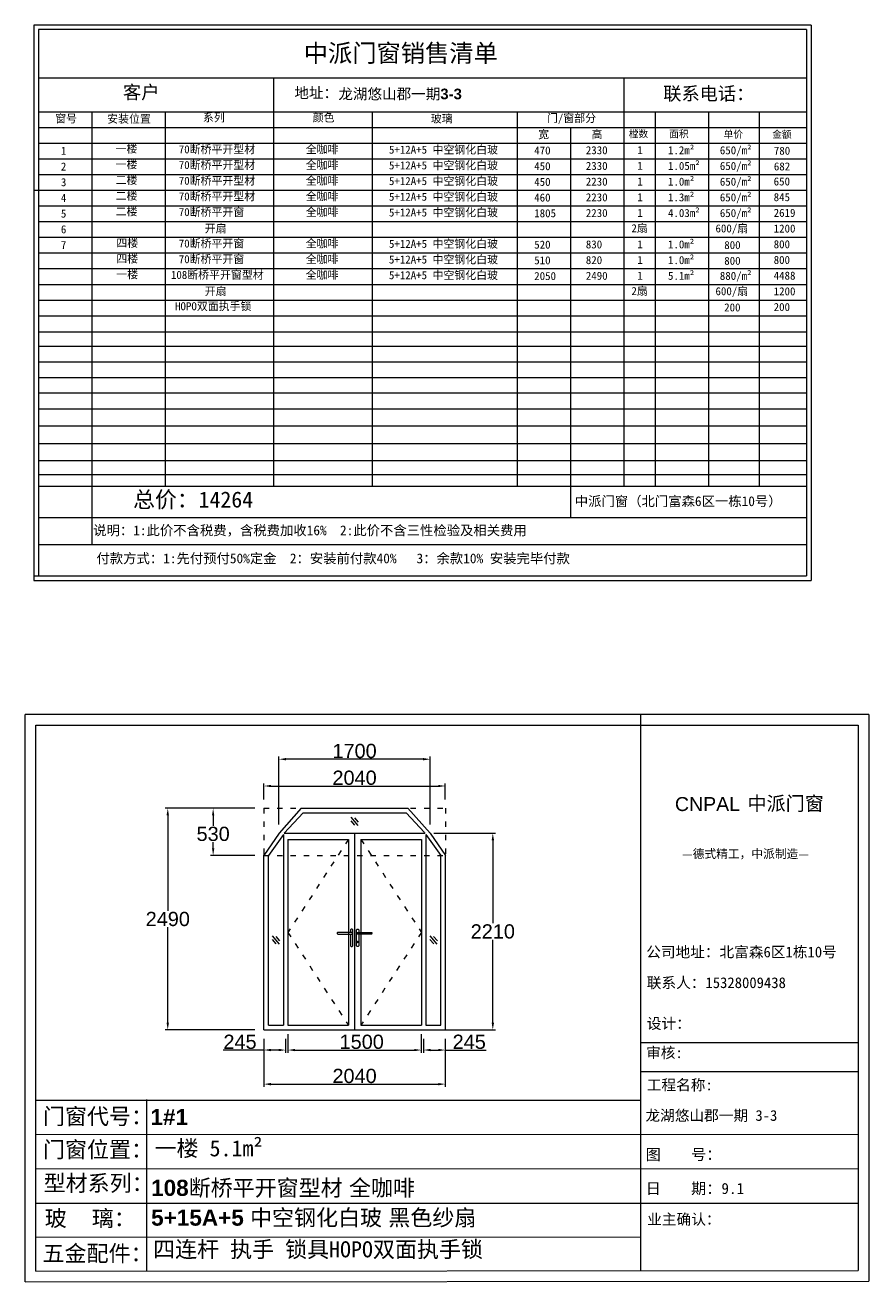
# Model space of a CAD drawing. Header units: inches. Extents: x -138455 to 599497, y -747149 to 13167.
# Drawn here: x 256438 to 265924, y -300896 to -286766 of the extents above; entities that cross this region are included whole.
import ezdxf

# ---------------------------------------------------------------- set-up
doc = ezdxf.new("R2010")
doc.units = ezdxf.units.IN
doc.header["$MEASUREMENT"] = 0
doc.header["$PDMODE"] = 35
doc.header["$PDSIZE"] = -3
doc.linetypes.add('ACAD_ISO03W100', pattern=[30, 12, -18])
doc.layers.add('0 @ 1', color=7, linetype='Continuous')
doc.styles.add('Annotative', font='arialbd.ttf')
doc.styles.add('MtXpl_', font='')
doc.styles.get("Standard").update_dxf_attribs({"font": 'arial.ttf'})
doc.styles.get('MtXpl_').set_extended_font_data('SimSun')
doc.dimstyles.get("Standard").update_dxf_attribs({"dimtxt": 80, "dimasz": 70, "dimexe": 40, "dimexo": 80, "dimgap": 0, "dimtad": 1, "dimtih": 1, "dimtoh": 1, "dimdec": 0, "dimzin": 0, "dimdsep": 46, "dimtxsty": 'Standard', "dimcen": 0.09, "dimadec": 0, "dimazin": 0, "dimtfac": 1, "dimtdec": 0, "dimtofl": 0, "dimtmove": 0, "dimatfit": 3, "dimfxl": 0, "dimtolj": 1, "dimtzin": 0, "dimarcsym": 0})

# ---------------------------------------------------------------- blocks, each defined once
blk = doc.blocks.new('*D1425')
at = {"color": 0, "lineweight": -2, "transparency": 16777216}
for p, q in [((259122, -295472), (259122, -295291)), ((259202, -295321), (261082, -295321)), ((261162, -295472), (261162, -295291))]:
    blk.add_line(p, q, dxfattribs=at)
at = {"color": 0, "transparency": 16777216}
for points in [[(259202, -295308), (259202, -295334), (259122, -295321)], [(261082, -295308), (261082, -295334), (261162, -295321)]]:
    blk.add_solid(points, dxfattribs=at)
at = {"layer": 'Defpoints', "color": 0, "transparency": 16777216}
for p in [(261162, -295321), (259122, -295572), (261162, -295572)]:
    blk.add_point(p, dxfattribs=at)
at = {"color": 0, "transparency": 16777216, "insert": (260142, -295229), "char_height": 160, "attachment_point": 5}
blk.add_mtext('\\A1;2040', dxfattribs=at)
blk = doc.blocks.new('*D1426')
at = {"color": 0, "lineweight": -2, "transparency": 16777216}
for p, q in [((259022, -295572), (258522, -295572)), ((258552, -295652), (258552, -295768)), ((258552, -296022), (258552, -295952)), ((259022, -296102), (258522, -296102))]:
    blk.add_line(p, q, dxfattribs=at)
at = {"color": 0, "transparency": 16777216}
for points in [[(258539, -295652), (258565, -295652), (258552, -295572)], [(258539, -296022), (258565, -296022), (258552, -296102)]]:
    blk.add_solid(points, dxfattribs=at)
at = {"layer": 'Defpoints', "color": 0, "transparency": 16777216}
for p in [(259122, -295572), (258552, -296102), (259122, -296102)]:
    blk.add_point(p, dxfattribs=at)
at = {"color": 0, "transparency": 16777216, "insert": (258552, -295860), "char_height": 160, "attachment_point": 5}
blk.add_mtext('\\A1;530', dxfattribs=at)
blk = doc.blocks.new('123as')
at = {"color": 0}
for p, q in [((90189, 51387), (90252, 51462)), ((90194, 51330), (90312, 51470)), ((90251, 51335), (90314, 51410))]:
    blk.add_line(p, q, dxfattribs=at)
blk = doc.blocks.new('*D1427')
at = {"color": 0, "lineweight": -2, "transparency": 16777216}
for p, q in [((259392, -298112), (259392, -298320)), ((260892, -298112), (260892, -298320)), ((259472, -298290), (260812, -298290))]:
    blk.add_line(p, q, dxfattribs=at)
at = {"color": 0, "transparency": 16777216}
for points in [[(259472, -298277), (259472, -298303), (259392, -298290)], [(260812, -298277), (260812, -298303), (260892, -298290)]]:
    blk.add_solid(points, dxfattribs=at)
at = {"layer": 'Defpoints', "color": 0, "transparency": 16777216}
for p in [(259392, -298012), (260892, -298012), (260892, -298290)]:
    blk.add_point(p, dxfattribs=at)
at = {"color": 0, "transparency": 16777216, "insert": (260222, -298198), "char_height": 160, "attachment_point": 5}
blk.add_mtext('\\A1;1500', dxfattribs=at)
blk = doc.blocks.new('*D1428')
at = {"color": 0, "lineweight": -2, "transparency": 16777216}
for p, q in [((259122, -298290), (258665, -298290)), ((259122, -298162), (259122, -298320)), ((259287, -298290), (259202, -298290)), ((259367, -298162), (259367, -298320))]:
    blk.add_line(p, q, dxfattribs=at)
at = {"color": 0, "transparency": 16777216}
for points in [[(259202, -298276), (259202, -298303), (259122, -298290)], [(259287, -298276), (259287, -298303), (259367, -298290)]]:
    blk.add_solid(points, dxfattribs=at)
at = {"layer": 'Defpoints', "color": 0, "transparency": 16777216}
for p in [(259122, -298062), (259367, -298062), (259367, -298290)]:
    blk.add_point(p, dxfattribs=at)
at = {"color": 0, "transparency": 16777216, "insert": (258854, -298198), "char_height": 160, "attachment_point": 5}
blk.add_mtext('\\A1;245', dxfattribs=at)
blk = doc.blocks.new('*D1429')
at = {"color": 0, "lineweight": -2, "transparency": 16777216}
for p, q in [((260917, -298162), (260917, -298320)), ((260997, -298290), (261082, -298290)), ((261162, -298162), (261162, -298320)), ((261162, -298290), (261620, -298290))]:
    blk.add_line(p, q, dxfattribs=at)
at = {"color": 0, "transparency": 16777216}
for points in [[(260997, -298276), (260997, -298303), (260917, -298290)], [(261082, -298276), (261082, -298303), (261162, -298290)]]:
    blk.add_solid(points, dxfattribs=at)
at = {"layer": 'Defpoints', "color": 0, "transparency": 16777216}
for p in [(260917, -298062), (261162, -298062), (260917, -298290)]:
    blk.add_point(p, dxfattribs=at)
at = {"color": 0, "transparency": 16777216, "insert": (261431, -298198), "char_height": 160, "attachment_point": 5}
blk.add_mtext('\\A1;245', dxfattribs=at)
blk = doc.blocks.new('*D1430')
at = {"color": 0, "lineweight": -2, "transparency": 16777216}
for p, q in [((259292, -295752), (259292, -294990)), ((260912, -295020), (259372, -295020)), ((260992, -295752), (260992, -294990))]:
    blk.add_line(p, q, dxfattribs=at)
at = {"color": 0, "transparency": 16777216}
for points in [[(259372, -295006), (259372, -295033), (259292, -295020)], [(260912, -295006), (260912, -295033), (260992, -295020)]]:
    blk.add_solid(points, dxfattribs=at)
at = {"layer": 'Defpoints', "color": 0, "transparency": 16777216}
for p in [(259292, -295020), (259292, -295852), (260992, -295852)]:
    blk.add_point(p, dxfattribs=at)
at = {"color": 0, "transparency": 16777216, "insert": (260142, -294928), "char_height": 160, "attachment_point": 5}
blk.add_mtext('\\A1;1700', dxfattribs=at)
blk = doc.blocks.new('*D1431')
at = {"color": 0, "lineweight": -2, "transparency": 16777216}
for p, q in [((259122, -298162), (259122, -298703)), ((261162, -298162), (261162, -298703)), ((259202, -298673), (261082, -298673))]:
    blk.add_line(p, q, dxfattribs=at)
at = {"color": 0, "transparency": 16777216}
for points in [[(259202, -298660), (259202, -298687), (259122, -298673)], [(261082, -298660), (261082, -298687), (261162, -298673)]]:
    blk.add_solid(points, dxfattribs=at)
at = {"layer": 'Defpoints', "color": 0, "transparency": 16777216}
for p in [(259122, -298062), (261162, -298062), (261162, -298673)]:
    blk.add_point(p, dxfattribs=at)
at = {"color": 0, "transparency": 16777216, "insert": (260142, -298582), "char_height": 160, "attachment_point": 5}
blk.add_mtext('\\A1;2040', dxfattribs=at)
blk = doc.blocks.new('*D1432')
at = {"color": 0, "lineweight": -2, "transparency": 16777216}
for p, q in [((259022, -295572), (258012, -295572)), ((258042, -295652), (258042, -296725)), ((258042, -297982), (258042, -296909)), ((259022, -298062), (258012, -298062))]:
    blk.add_line(p, q, dxfattribs=at)
at = {"color": 0, "transparency": 16777216}
for points in [[(258028, -295652), (258055, -295652), (258042, -295572)], [(258028, -297982), (258055, -297982), (258042, -298062)]]:
    blk.add_solid(points, dxfattribs=at)
at = {"layer": 'Defpoints', "color": 0, "transparency": 16777216}
for p in [(259122, -295572), (258042, -298062), (259122, -298062)]:
    blk.add_point(p, dxfattribs=at)
at = {"color": 0, "transparency": 16777216, "insert": (258042, -296817), "char_height": 160, "attachment_point": 5}
blk.add_mtext('\\A1;2490', dxfattribs=at)
blk = doc.blocks.new('*D1433')
at = {"color": 0, "lineweight": -2, "transparency": 16777216}
for p, q in [((261032, -295852), (261726, -295852)), ((261696, -295932), (261696, -296865)), ((261696, -297982), (261696, -297049)), ((261017, -298062), (261726, -298062))]:
    blk.add_line(p, q, dxfattribs=at)
at = {"color": 0, "transparency": 16777216}
for points in [[(261683, -295932), (261710, -295932), (261696, -295852)], [(261683, -297982), (261710, -297982), (261696, -298062)]]:
    blk.add_solid(points, dxfattribs=at)
at = {"layer": 'Defpoints', "color": 0, "transparency": 16777216}
for p in [(260932, -295852), (260917, -298062), (261696, -298062)]:
    blk.add_point(p, dxfattribs=at)
at = {"color": 0, "transparency": 16777216, "insert": (261696, -296957), "char_height": 160, "attachment_point": 5}
blk.add_mtext('\\A1;2210', dxfattribs=at)

msp = doc.modelspace()

# ---------------------------------------------------------------- linework, layer by layer
for p, q in [((265274.3, -286765.8), (256537.1, -286765.8)), ((256537.1, -286765.8), (256537.1, -293009.3)), ((265224.3, -286815.8), (256587.1, -286815.8)), ((256587.1, -286815.8), (256587.1, -292959.3)), ((265224.3, -286815.8), (265224.3, -292959.3)), ((265274.3, -286765.8), (265274.3, -293009.3)), ((265224.3, -287362.1), (256587.1, -287362.1)), ((259230.8, -287362.1), (259230.8, -290727.1)), ((263169.3, -287362.1), (263169.3, -291950.7)), ((256587.1, -287739.1), (265224.3, -287739.1)), ((257187.1, -287739.1), (257187.1, -289327.4)), ((258011.6, -287739.1), (258011.6, -291950.7)), ((260340.7, -287739.1), (260340.7, -291950.7)), ((261969.3, -287739.1), (261969.3, -291950.7)), ((263520.3, -287739.1), (263520.3, -291950.7)), ((264120.3, -287739.1), (264120.3, -289327.4)), ((264689.6, -287739.1), (264689.6, -291950.7)), ((256587.1, -287915.6), (265224.3, -287915.6)), ((262569.3, -287915.6), (262569.3, -291950.7)), ((256587.1, -288092.1), (265224.3, -288092.1)), ((256587.1, -288268.5), (265224.3, -288268.5)), ((256587.1, -288445), (265224.3, -288445)), ((256537.1, -288621.5), (265224.3, -288621.5)), ((256587.1, -288798), (265224.3, -288798)), ((256587.1, -288974.4), (265224.3, -288974.4)), ((256587.1, -289150.9), (265224.3, -289150.9)), ((256587.1, -289327.4), (265224.3, -289327.4)), ((257187.1, -289327.4), (257187.1, -290033.2)), ((264120.3, -289327.4), (264120.3, -291950.7)), ((256587.1, -289503.8), (265224.3, -289503.8)), ((256587.1, -289680.3), (265224.3, -289680.3)), ((256587.1, -289856.8), (265224.3, -289856.8)), ((256587.1, -290033.2), (265224.3, -290033.2)), ((257187.1, -290033.2), (257187.1, -292607.3)), ((256587.1, -290215), (265224.3, -290215)), ((256587.1, -290374.2), (265224.3, -290374.2)), ((256587.1, -290550.6), (265224.3, -290550.6)), ((256587.1, -290727.1), (265224.3, -290727.1)), ((256587.1, -290727.1), (265224.3, -290727.1)), ((259230.8, -290727.1), (259230.8, -291950.7)), ((256587.1, -290900.6), (265224.3, -290900.6)), ((256587.1, -291078.8), (265224.3, -291078.8)), ((256587.1, -291269.4), (265224.3, -291269.4)), ((256587.1, -291471.2), (265224.3, -291471.2)), ((256587.1, -291661.9), (265224.3, -291661.9)), ((256587.1, -291817.8), (265224.3, -291817.8)), ((256587.1, -291950.7), (265224.3, -291950.7)), ((262569.3, -291950.7), (262569.3, -292303.6)), ((256587.1, -292303.6), (265224.3, -292303.6)), ((256587.1, -292607.3), (265224.3, -292607.3)), ((256537.1, -292959.3), (265224.3, -292959.3)), ((256537.1, -293009.3), (265274.3, -293009.3)), ((265923.7, -294516), (256438.4, -294516)), ((256438.4, -300896.4), (256438.4, -294516)), ((263357.5, -294516), (263357.5, -300769.1)), ((265923.7, -294516), (265923.7, -300889.5)), ((256559.3, -294636.5), (265803.2, -294636.5)), ((256559.3, -300775.4), (256559.3, -294636.5)), ((265803.2, -294636.5), (265803.2, -300768.7)), ((259542.5, -295571.8), (259292.5, -295851.8)), ((259542.5, -295571.8), (260742.5, -295571.8)), ((260742.5, -295571.8), (260992.5, -295851.8)), ((259564.3, -295621.8), (259351.3, -295851.8)), ((259564.3, -295621.8), (260720.6, -295621.8)), ((260720.6, -295621.8), (260927.6, -295845.4)), ((259292.5, -295851.8), (259122.5, -296101.8)), ((259342.5, -295867.2), (259172.5, -296101.8)), ((259342.5, -295867.2), (259342.5, -298011.8)), ((259351.3, -295851.8), (260932, -295851.8)), ((260142.5, -295851.8), (260142.5, -298061.8)), ((260927.6, -295845.4), (260932, -295851.8)), ((260942.5, -295867.2), (260942.5, -298011.8)), ((260942.5, -295867.2), (261112.5, -296101.8)), ((260992.5, -295851.8), (261162.5, -296101.8)), ((259392.5, -295921.8), (259392.5, -298011.8)), ((259392.5, -295921.8), (260072.5, -295921.8)), ((260072.5, -295921.8), (260072.5, -298011.8)), ((260212.5, -295921.8), (260212.5, -298011.8)), ((260212.5, -295921.8), (260892.5, -295921.8)), ((260892.5, -295921.8), (260892.5, -298011.8)), ((259122.5, -298061.8), (259122.5, -296091.8)), ((259172.5, -298011.8), (259172.5, -296101.8)), ((261112.5, -298011.8), (261112.5, -296101.8)), ((261162.5, -298061.8), (261162.5, -296091.8)), ((259172.5, -298011.8), (259342.5, -298011.8)), ((259392.5, -298011.8), (260072.5, -298011.8)), ((260212.5, -298011.8), (260892.5, -298011.8)), ((260942.5, -298011.8), (261112.5, -298011.8)), ((259122.5, -298061.8), (261162.5, -298061.8)), ((263357.5, -298206.5), (265803.2, -298206.5)), ((263357.5, -298530.3), (265803.2, -298530.3)), ((256558, -298854.1), (263357.5, -298854.1)), ((257803.9, -298844.7), (257804.4, -300766.8)), ((256558.3, -299240), (265803.2, -299237.4)), ((256558.5, -299626), (265803.2, -299623.4)), ((256558.8, -300012.3), (265803.2, -300012.3)), ((256559, -300395.4), (263357.5, -300391.9)), ((256559.3, -300775.4), (265803.2, -300768.7)), ((256438.4, -300896.4), (265923.7, -300889.5))]:
    msp.add_line(p, q)
at = {"linetype": 'ACAD_ISO03W100', "ltscale": 5}
for p, q in [((259122.5, -295571.8), (261162.5, -295571.8)), ((259122.5, -295571.8), (259122.5, -296091.8)), ((261162.5, -295571.8), (261162.5, -296091.8)), ((259122.5, -296101.8), (261162.5, -296101.8))]:
    msp.add_line(p, q, dxfattribs=at)
for points in [[(260072.5, -295921.8), (259392.5, -296966.8), (260072.5, -298011.8)], [(260212.5, -295921.8), (260892.5, -296966.8), (260212.5, -298011.8)]]:
    msp.add_lwpolyline(points, dxfattribs=at)
for points in [[(259956.6, -296986.3), (260108.8, -296986.3, 0.4142136), (260118.8, -296976.3), (260118.8, -296976.3, 0.4142136), (260108.8, -296966.3), (259956.6, -296966.3, 0.4142136), (259946.6, -296976.3), (259946.6, -296976.3, 0.4142136)], [(260328.3, -296986.3), (260176.1, -296986.3, -0.4142136), (260166.1, -296976.3), (260166.1, -296976.3, -0.4142136), (260176.1, -296966.3), (260328.3, -296966.3, -0.4142136), (260338.3, -296976.3), (260338.3, -296976.3, -0.4142136)]]:
    msp.add_lwpolyline(points, format="xyb", close=True)
for points in [[(260095.9, -297097.5), (260095.9, -297111.5, 0.4142136), (260109.4, -297125), (260109.4, -297125, 0.4142136), (260122.9, -297111.5), (260122.9, -296945, 0.4142136), (260109.4, -296931.5), (260109.4, -296931.5, 0.4142136), (260095.9, -296945), (260095.9, -296966.3)], [(260189, -297097.5), (260189, -297111.5, -0.4142136), (260175.5, -297125), (260175.5, -297125, -0.4142136), (260162, -297111.5), (260162, -296945, -0.4142136), (260175.5, -296931.5), (260175.5, -296931.5, -0.4142136), (260189, -296945), (260189, -296966.3)]]:
    msp.add_lwpolyline(points, format="xyb")
for points in [[(260095.9, -296986.3), (260095.9, -297097.5)], [(260189, -296986.3), (260189, -297097.5)]]:
    msp.add_lwpolyline(points)
msp.add_circle((260176.2, -297074.8), 8.31)

# ---------------------------------------------------------------- block references
at = {"xscale": -0.6684526412304121, "yscale": 0.6684526412304121, "zscale": 0.6684526412304121}
for p in [(320472.6, -330077.4), (319589.6, -331412), (321360.1, -331412)]:
    msp.add_blockref('123as', p, dxfattribs=at)

# ---------------------------------------------------------------- texts
msp.add_text('CNPAL', height=157.16).set_placement((263743.4, -295602.4))
at = {"style": 'MtXpl_'}
for s, height, p in [('中派门窗', 157.16, (264559.4, -295595.9)), ('—德式精工，中派制造—', 96.712, (263825.6, -296132.2)), ('公司地址：北富森6区1栋10号', 120.89, (263420.4, -297247.4)), ('联系人：15328009438', 120.89, (263427, -297593)), ('设计：', 120.89, (263427.2, -298051.8)), ('审核:', 120.89, (263419.4, -298379.5)), ('工程名称:', 120.89, (263426.6, -298742.6)), ('龙湖悠山郡一期 3-3', 120.89, (263411.8, -299085.8)), ('图    号：', 124.92, (263414.6, -299525.8)), ('日    期：9.1', 124.92, (263415, -299908.5)), ('业主确认：', 120.89, (263431.8, -300253.1))]:
    msp.add_text(s, height=height, dxfattribs=at).set_placement(p)
at = {"layer": '0 @ 1', "style": 'Annotative'}
for s, height, p in [('龙湖悠山郡一期3-3', 120, (259960, -287599.3)), ('门窗代号：', 181.34, (256638.5, -299125.7)), ('1#1', 181.34, (257847, -299134.4)), ('门窗位置：', 181.34, (256638.5, -299499.3)), ('型材系列：', 181.34, (256646.2, -299876.7)), ('108断桥平开窗型材 全咖啡', 181.335, (257854.3, -299929.9)), ('玻    璃：', 181.34, (256658.9, -300272.4)), ('5+15A+5 中空钢化白玻 黑色纱扇', 181.335, (257854.5, -300264.5)), ('五金配件：', 181.34, (256634.1, -300666.7))]:
    msp.add_text(s, height=height, dxfattribs=at).set_placement(p)
at = {"layer": '0 @ 1', "attachment_point": 1, "style": 'Annotative'}
for s, width, insert, char_height in [('{\\fSimSun|b1|i0|c134|p2;中派门窗销售清单}', 2802.276, (259570.3, -286980), 200), ('{\\fSimSun|b1|i0|c134|p2;客户}', 485.592, (257538.5, -287445.2), 150), ('{\\fSimSun|b1|i0|c134|p2;地址：}', 3483.473, (259465.1, -287466.8), 120), ('{\\fSimSun|b1|i0|c134|p2;联系电话：}', 1409.924, (263612.8, -287460.1), 150), ('{\\fSimSun|b1|i0|c134|p2;窗号}', 485.592, (256775.8, -287771.7), 90), ('{\\fSimSun|b1|i0|c134|p2;安装位置}', 706.927, (257360.7, -287775), 90), ('{\\fSimSun|b1|i0|c134|p2;系列}', 485.592, (258437.6, -287759.2), 90), ('{\\fSimSun|b1|i0|c134|p2;颜色}', 485.592, (259671.7, -287760.2), 90), ('{\\fSimSun|b1|i0|c134|p2;玻璃}', 485.592, (260999.3, -287772), 90), ('{\\fSimSun|b1|i0|c134|p2;门/窗部分}', 603.897, (262304.6, -287766.6), 90), ('{\\fSimSun|b1|i0|c134|p2;宽 }', 603.897, (262205.8, -287948.6), 90), ('{\\fSimSun|b1|i0|c134|p2;高 }', 603.897, (262805.8, -287948.6), 90), ('{\\fSimSun|b1|i0|c134|p2;樘数}', 603.897, (263224.6, -287948.8), 80), ('{\\fSimSun|b1|i0|c134|p2;面积}', 603.897, (263679, -287948.8), 80), ('{\\fSimSun|b1|i0|c134|p2;单价}', 603.897, (264290, -287952.6), 80), ('{\\fSimSun|b1|i0|c134|p2;金额}', 603.897, (264837, -287954), 80), ('{\\fSimSun|b1|i0|c134|p2;一楼}', 706.927, (257455.2, -288109.8), 90), ('{\\fSimSun|b1|i0|c134|p2;70断桥平开型材}', 1460.301, (258165.5, -288117.1), 90), ('{\\fSimSun|b1|i0|c134|p2;全咖啡}', 1460.301, (259592.9, -288117.1), 90), ('{\\fSimSun|b1|i0|c134|p2;5+12A+5 中空钢化白玻}', 1460.301, (260528.2, -288121), 90), ('{\\fSimSun|b1|i0|c134|p2;1.2m²}', 1460.301, (263665.6, -288127.3), 90), ('{\\fSimSun|b1|i0|c134|p2;650/m²}', 1460.301, (264248.4, -288127.9), 90), ('{\\fSimSun|b1|i0|c134|p2;1}', 485.592, (256840.2, -288134), 90), ('{\\fSimSun|b1|i0|c134|p2;470}', 1460.301, (262161.7, -288129.9), 90), ('{\\fSimSun|b1|i0|c134|p2;2330}', 1460.301, (262741.8, -288127.3), 90), ('{\\fSimSun|b1|i0|c134|p2;1}', 102.542, (263320.5, -288126.1), 90), ('{\\fSimSun|b1|i0|c134|p2;780}', 1460.301, (264855.6, -288132.8), 90), ('{\\fSimSun|b1|i0|c134|p2;2}', 485.592, (256840.2, -288310.5), 90), ('{\\fSimSun|b1|i0|c134|p2;一楼}', 706.927, (257455.2, -288286.2), 90), ('{\\fSimSun|b1|i0|c134|p2;70断桥平开型材}', 1460.301, (258165.5, -288293.6), 90), ('{\\fSimSun|b1|i0|c134|p2;全咖啡}', 1460.301, (259592.9, -288293.6), 90), ('{\\fSimSun|b1|i0|c134|p2;5+12A+5 中空钢化白玻}', 1460.301, (260528.2, -288297.5), 90), ('{\\fSimSun|b1|i0|c134|p2;450}', 1460.301, (262161.7, -288306.4), 90), ('{\\fSimSun|b1|i0|c134|p2;2330}', 1460.301, (262741.8, -288303.8), 90), ('{\\fSimSun|b1|i0|c134|p2;1}', 102.542, (263320.5, -288302.5), 90), ('{\\fSimSun|b1|i0|c134|p2;1.05m²}', 1460.301, (263665.6, -288303.8), 90), ('{\\fSimSun|b1|i0|c134|p2;650/m²}', 1460.301, (264248.4, -288304.4), 90), ('{\\fSimSun|b1|i0|c134|p2;682}', 1460.301, (264855.6, -288309.2), 90), ('{\\fSimSun|b1|i0|c134|p2;3}', 485.592, (256840.2, -288486.9), 90), ('{\\fSimSun|b1|i0|c134|p2;二楼}', 706.927, (257455.2, -288462.7), 90), ('{\\fSimSun|b1|i0|c134|p2;70断桥平开型材}', 1460.301, (258165.5, -288470.1), 90), ('{\\fSimSun|b1|i0|c134|p2;全咖啡}', 1460.301, (259592.9, -288470.1), 90), ('{\\fSimSun|b1|i0|c134|p2;5+12A+5 中空钢化白玻}', 1460.301, (260528.2, -288473.9), 90), ('{\\fSimSun|b1|i0|c134|p2;450}', 1460.301, (262161.7, -288482.8), 90), ('{\\fSimSun|b1|i0|c134|p2;2230}', 1460.301, (262741.8, -288480.3), 90), ('{\\fSimSun|b1|i0|c134|p2;1}', 102.542, (263320.5, -288479), 90), ('{\\fSimSun|b1|i0|c134|p2;1.0m²}', 1460.301, (263665.6, -288480.3), 90), ('{\\fSimSun|b1|i0|c134|p2;650/m²}', 1460.301, (264248.4, -288480.9), 90), ('{\\fSimSun|b1|i0|c134|p2;650}', 1460.301, (264853.5, -288478.4), 90), ('{\\fSimSun|b1|i0|c134|p2;4}', 485.592, (256840.2, -288663.4), 90), ('{\\fSimSun|b1|i0|c134|p2;二楼}', 706.927, (257455.2, -288639.2), 90), ('{\\fSimSun|b1|i0|c134|p2;70断桥平开型材}', 1460.301, (258165.5, -288646.5), 90), ('{\\fSimSun|b1|i0|c134|p2;全咖啡}', 1460.301, (259592.9, -288646.5), 90), ('{\\fSimSun|b1|i0|c134|p2;5+12A+5 中空钢化白玻}', 1460.301, (260528.2, -288650.4), 90), ('{\\fSimSun|b1|i0|c134|p2;460}', 1460.301, (262161.7, -288659.3), 90), ('{\\fSimSun|b1|i0|c134|p2;2230}', 1460.301, (262741.8, -288656.8), 90), ('{\\fSimSun|b1|i0|c134|p2;1}', 102.542, (263320.5, -288655.5), 90), ('{\\fSimSun|b1|i0|c134|p2;1.3m²}', 1460.301, (263665.6, -288656.8), 90), ('{\\fSimSun|b1|i0|c134|p2;650/m²}', 1460.301, (264248.4, -288657.3), 90), ('{\\fSimSun|b1|i0|c134|p2;845}', 1460.301, (264853.5, -288654.9), 90), ('{\\fSimSun|b1|i0|c134|p2;二楼}', 706.927, (257455.2, -288815.6), 90), ('{\\fSimSun|b1|i0|c134|p2;70断桥平开窗}', 1460.301, (258165.5, -288823), 90), ('{\\fSimSun|b1|i0|c134|p2;全咖啡}', 1460.301, (259592.9, -288823), 90), ('{\\fSimSun|b1|i0|c134|p2;5+12A+5 中空钢化白玻}', 1460.301, (260528.2, -288826.9), 90), ('{\\fSimSun|b1|i0|c134|p2;4.03m²}', 1460.301, (263665.6, -288833.2), 90), ('{\\fSimSun|b1|i0|c134|p2;650/m²}', 1460.301, (264248.4, -288833.8), 90), ('{\\fSimSun|b1|i0|c134|p2;5}', 485.592, (256840.2, -288839.9), 90), ('{\\fSimSun|b1|i0|c134|p2;1805}', 1460.301, (262161.7, -288835.8), 90), ('{\\fSimSun|b1|i0|c134|p2;2230}', 1460.301, (262741.8, -288833.2), 90), ('{\\fSimSun|b1|i0|c134|p2;1}', 102.542, (263320.5, -288831.9), 90), ('{\\fSimSun|b1|i0|c134|p2;2619}', 1460.301, (264853.5, -288831.4), 90), ('{\\fSimSun|b1|i0|c134|p2;6}', 485.592, (256840.2, -289016.4), 90), ('{\\fSimSun|b1|i0|c134|p2;开扇}', 706.927, (258457.6, -289007.1), 90), ('{\\fSimSun|b1|i0|c134|p2;2扇}', 451.267, (263254.2, -289004.3), 90), ('{\\fSimSun|b1|i0|c134|p2;600/扇}', 1460.301, (264199.3, -289006.5), 90), ('{\\fSimSun|b1|i0|c134|p2;1200}', 1460.301, (264853.5, -289007.9), 90), ('{\\fSimSun|b1|i0|c134|p2;7}', 485.592, (256840.2, -289192.8), 90), ('{\\fSimSun|b1|i0|c134|p2;四楼}', 706.927, (257463.2, -289169.9), 90), ('{\\fSimSun|b1|i0|c134|p2;70断桥平开窗}', 1460.301, (258165.5, -289176), 90), ('{\\fSimSun|b1|i0|c134|p2;全咖啡}', 1460.301, (259592.9, -289176), 90), ('{\\fSimSun|b1|i0|c134|p2;5+12A+5 中空钢化白玻}', 1460.301, (260528.2, -289179.8), 90), ('{\\fSimSun|b1|i0|c134|p2;520}', 1460.301, (262161.7, -289188.7), 90), ('{\\fSimSun|b1|i0|c134|p2;830}', 1460.301, (262741.8, -289186.2), 90), ('{\\fSimSun|b1|i0|c134|p2;1}', 102.542, (263320.5, -289184.9), 90), ('{\\fSimSun|b1|i0|c134|p2;1.0m²}', 1460.301, (263665.6, -289186.2), 90), ('{\\fSimSun|b1|i0|c134|p2;800}', 1460.301, (264298, -289193.5), 90), ('{\\fSimSun|b1|i0|c134|p2;800}', 1460.301, (264853.5, -289184.3), 90), ('{\\fSimSun|b1|i0|c134|p2;四楼}', 706.927, (257463.2, -289346.4), 90), ('{\\fSimSun|b1|i0|c134|p2;70断桥平开窗}', 1460.301, (258165.5, -289352.4), 90), ('{\\fSimSun|b1|i0|c134|p2;全咖啡}', 1460.301, (259592.9, -289352.4), 90), ('{\\fSimSun|b1|i0|c134|p2;5+12A+5 中空钢化白玻}', 1460.301, (260528.2, -289356.3), 90), ('{\\fSimSun|b1|i0|c134|p2;510}', 1460.301, (262161.7, -289365.2), 90), ('{\\fSimSun|b1|i0|c134|p2;820}', 1460.301, (262741.8, -289362.6), 90), ('{\\fSimSun|b1|i0|c134|p2;1}', 102.542, (263320.5, -289361.4), 90), ('{\\fSimSun|b1|i0|c134|p2;1.0m²}', 1460.301, (263665.6, -289362.6), 90), ('{\\fSimSun|b1|i0|c134|p2;800}', 1460.301, (264298, -289370), 90), ('{\\fSimSun|b1|i0|c134|p2;800}', 1460.301, (264853.5, -289360.8), 90), ('{\\fSimSun|b1|i0|c134|p2;一楼}', 706.927, (257463.2, -289522.8), 90), ('{\\fSimSun|b1|i0|c134|p2;108断桥平开窗型材}', 1460.301, (258077.2, -289528.9), 90), ('{\\fSimSun|b1|i0|c134|p2;全咖啡}', 1460.301, (259592.9, -289528.9), 90), ('{\\fSimSun|b1|i0|c134|p2;5+12A+5 中空钢化白玻}', 1460.301, (260528.2, -289532.8), 90), ('{\\fSimSun|b1|i0|c134|p2;5.1m²}', 1460.301, (263665.6, -289539.1), 90), ('{\\fSimSun|b1|i0|c134|p2;880/m²}', 1460.301, (264248.4, -289539.7), 90), ('{\\fSimSun|b1|i0|c134|p2;2050}', 1460.301, (262161.7, -289541.7), 90), ('{\\fSimSun|b1|i0|c134|p2;2490}', 1460.301, (262741.8, -289539.1), 90), ('{\\fSimSun|b1|i0|c134|p2;1}', 102.542, (263320.5, -289537.8), 90), ('{\\fSimSun|b1|i0|c134|p2;4488}', 1460.301, (264853.5, -289537.3), 90), ('{\\fSimSun|b1|i0|c134|p2;开扇}', 706.927, (258457.6, -289712.9), 90), ('{\\fSimSun|b1|i0|c134|p2;2扇}', 451.267, (263254.2, -289710.2), 90), ('{\\fSimSun|b1|i0|c134|p2;600/扇}', 1460.301, (264199.3, -289712.4), 90), ('{\\fSimSun|b1|i0|c134|p2;1200}', 1460.301, (264853.5, -289713.7), 90), ('{\\fSimSun|b1|i0|c134|p2;HOPO双面执手锁}', 1460.301, (258123.7, -289881.8), 90), ('{\\fSimSun|b1|i0|c134|p2;200}', 1460.301, (264297.2, -289894.5), 90), ('{\\fSimSun|b1|i0|c134|p2;200}', 1460.301, (264853.5, -289890.2), 90), ('{\\fSimSun|b1|i0|c134|p2;总价：14264}', 2957.882, (257652.4, -292009.7), 180), ('{\\fSimSun|b1|i0|c134|p2;中派门窗（北门富森6区一栋10号）}', 2734.804, (262617.9, -292063.5), 110), ('{\\fSimSun|b1|i0|c134|p2;说明：1:此价不含税费，含税费加收16%  2:此价不含三性检验及相关费用}', 6113.097, (257203.4, -292391.3), 110), ('{\\fSimSun|b1|i0|c134|p2;付款方式：1:先付预付50%定金  2：安装前付款40%   3：余款10% 安装完毕付款}', 6510.182, (257240, -292706.4), 110), ('{\\fSimSun|b1|i0|c134|p2;一楼 5.1m²}', 4396.385, (257893.5, -299303.9), 181.335), ('{\\fSimSun|b1|i0|c134|p2;四连杆 执手 锁具HOPO双面执手锁}', 7563.173, (257877.1, -300439.7), 181.335)]:
    msp.add_mtext_dynamic_manual_height_columns(s, width=width, gutter_width=903.5, heights=[0], dxfattribs=dict(at, insert=insert, char_height=char_height))

# ---------------------------------------------------------------- dimensions: what is measured, and where the dimension line sits
for base, p1, p2, picture, middle in [((259292.5, -295019.5), (260992.5, -295851.8), (259292.5, -295851.8), '*D1430', (260142.5, -294927.8)), ((261162.5, -295320.9), (259122.5, -295571.8), (261162.5, -295571.8), '*D1425', (260142.5, -295229.2)), ((261162.5, -298673.3), (259122.5, -298061.8), (261162.5, -298061.8), '*D1431', (260142.5, -298581.6))]:
    dim = msp.add_linear_dim(base=base, p1=p1, p2=p2, dimstyle='Standard', override={"dimtxt": 160, "dimasz": 80, "dimexe": 30, "dimexo": 100, "dimgap": 10})
    dim.commit()
    dim.dimension.update_dxf_attribs({"geometry": picture, "text_midpoint": middle})
for base, p1, p2, picture, middle in [((258041.7, -298061.8), (259122.5, -295571.8), (259122.5, -298061.8), '*D1432', (258041.7, -296816.8)), ((261696.2, -298061.8), (260932, -295851.8), (260917.5, -298061.8), '*D1433', (261696.2, -296956.8))]:
    dim = msp.add_linear_dim(base=base, p1=p1, p2=p2, angle=90, dimstyle='Standard', override={"dimtxt": 160, "dimasz": 80, "dimexe": 30, "dimexo": 100, "dimgap": 10})
    dim.commit()
    dim.dimension.update_dxf_attribs({"geometry": picture, "text_midpoint": middle})
for base, p1, p2, angle, picture, middle in [((258551.9, -296101.8), (259122.5, -295571.8), (259122.5, -296101.8), 90, '*D1426', (258551.9, -295860.1)), ((260917.5, -298289.7), (261162.5, -298061.8), (260917.5, -298061.8), 180, '*D1429', (261431.2, -298289.7))]:
    dim = msp.add_linear_dim(base=base, p1=p1, p2=p2, angle=angle, dimstyle='Standard', override={"dimtxt": 160, "dimasz": 80, "dimexe": 30, "dimexo": 100, "dimgap": 10})
    dim.commit()
    dim.dimension.update_dxf_attribs({"geometry": picture, "text_midpoint": middle, "dimtype": 160})
for base, p1, p2, picture, middle in [((260892.5, -298290), (259392.5, -298011.8), (260892.5, -298011.8), '*D1427', (260221.8, -298290)), ((259367.5, -298289.7), (259122.5, -298061.8), (259367.5, -298061.8), '*D1428', (258853.7, -298289.7))]:
    dim = msp.add_linear_dim(base=base, p1=p1, p2=p2, dimstyle='Standard', override={"dimtxt": 160, "dimasz": 80, "dimexe": 30, "dimexo": 100, "dimgap": 10})
    dim.commit()
    dim.dimension.update_dxf_attribs({"geometry": picture, "text_midpoint": middle, "dimtype": 160})

doc.saveas('drawing.dxf')
